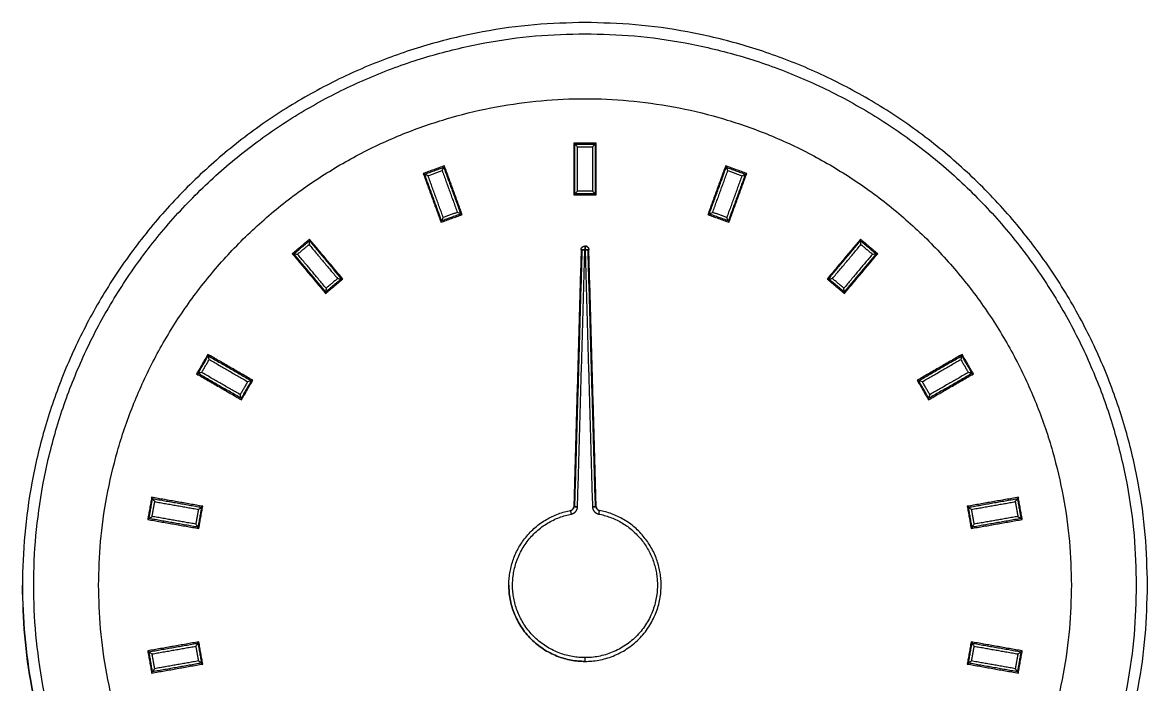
# Model space of a CAD drawing. Extents: x -6531732 to 89637, y -8915 to 32458.
# Drawn here: x 71580 to 71656.2, y 20057.8 to 20102.6 of the extents above; entities that cross this region are included whole.
import ezdxf

# ---------------------------------------------------------------- set-up
doc = ezdxf.new("R2010")
doc.units = 0
doc.layers.add('SAN-MC-TEXT', color=7, linetype='Continuous')

# ---------------------------------------------------------------- blocks, each defined once
blk = doc.blocks.new('VALVE_04.0 (100)_751_201_F')
for points, weights, knots in [([(8.195, 17.1911), (6.695, 17.1911), (6.695, 15.6911), (6.695, 14.1911), (8.195, 14.1911)], [1, 0.707106781187, 1, 0.707106781187, 1], [0, 0, 0, 0.5, 0.5, 1, 1, 1]), ([(8.195, 17.1911), (6.695, 17.1911), (6.695, 15.6911), (6.695, 14.1911), (8.195, 14.1911)], [1, 0.707106781187, 1, 0.707106781187, 1], [0, 0, 0, 0.5, 0.5, 1, 1, 1]), ([(8.195, 14.2211), (6.725, 14.2211), (6.725, 15.6911), (6.725, 17.1611), (8.195, 17.1611)], [1, 0.707106781187, 1, 0.707106781187, 1], [49, 49, 49, 73.5, 73.5, 98, 98, 98]), ([(8.195, 14.2211), (6.725, 14.2211), (6.725, 15.6911), (6.725, 17.1611), (8.195, 17.1611)], [1, 0.707106781187, 1, 0.707106781187, 1], [49, 49, 49, 73.5, 73.5, 98, 98, 98]), ([(6.8981, 15.6911), (6.8981, 16.9879), (8.195, 16.9879), (9.4919, 16.9879), (9.4919, 15.6911)], [1, 0.707106781187, 1, 0.707106781187, 1], [0, 0, 0, 2.037126, 2.037126, 4.074253, 4.074253, 4.074253]), ([(6.8981, 15.6911), (6.8981, 16.9879), (8.195, 16.9879), (9.4919, 16.9879), (9.4919, 15.6911)], [1, 0.707106781187, 1, 0.707106781187, 1], [0, 0, 0, 2.037126, 2.037126, 4.074253, 4.074253, 4.074253]), ([(8.1953, 16.585), (8.2047, 16.585), (8.2047, 16.585), (8.2047, 16.585), (8.1947, 16.585), (8.1847, 16.585), (8.1847, 16.585)], [0.977800711806, 0.718662327437, 1, 0.707106781187, 1, 0.707106781187, 1], [0.735004, 0.735004, 0.735004, 1.414214, 1.414214, 2.12132, 2.12132, 2.828427, 2.828427, 2.828427]), ([(8.195, 15.4979), (8.0193, 15.4979), (8.0027, 15.6729), (7.9862, 15.8479), (8.1588, 15.8808)], [1, 0.739608604639, 1, 0.739608604639, 1], [0, 0, 0, 0.5, 0.5, 1, 1, 1]), ([(8.195, 15.4979), (8.0193, 15.4979), (8.0027, 15.6729), (7.9862, 15.8479), (8.1588, 15.8808)], [1, 0.739608604639, 1, 0.739608604639, 1], [0, 0, 0, 0.5, 0.5, 1, 1, 1]), ([(8.2312, 15.8808), (8.3881, 15.8509), (8.3881, 15.6911), (8.3881, 15.4979), (8.195, 15.4979)], [0.934374221718, 0.744760299417, 1, 0.707106781187, 1], [1.24138, 1.24138, 1.24138, 9.65625, 9.65625, 19.3125, 19.3125, 19.3125]), ([(8.2312, 15.8808), (8.3881, 15.8509), (8.3881, 15.6911), (8.3881, 15.4979), (8.195, 15.4979)], [0.934374221718, 0.744760299417, 1, 0.707106781187, 1], [1.24138, 1.24138, 1.24138, 9.65625, 9.65625, 19.3125, 19.3125, 19.3125]), ([(9.4919, 15.6911), (9.4919, 14.3942), (8.195, 14.3942), (6.8981, 14.3942), (6.8981, 15.6911)], [1, 0.707106781187, 1, 0.707106781187, 1], [4.074253, 4.074253, 4.074253, 6.111379, 6.111379, 8.148506, 8.148506, 8.148506]), ([(9.4919, 15.6911), (9.4919, 14.3942), (8.195, 14.3942), (6.8981, 14.3942), (6.8981, 15.6911)], [1, 0.707106781187, 1, 0.707106781187, 1], [4.074253, 4.074253, 4.074253, 6.111379, 6.111379, 8.148506, 8.148506, 8.148506]), ([(7.9919, 15.6911), (7.9919, 15.4879), (8.195, 15.4879), (8.3981, 15.4879), (8.3981, 15.6911)], [1, 0.707106781187, 1, 0.707106781187, 1], [40.625, 40.625, 40.625, 60.9375, 60.9375, 81.25, 81.25, 81.25])]:
    blk.add_rational_spline(points, weights, degree=2, knots=knots)
for points, weights in [([(9.695, 15.6911), (9.695, 17.1911), (8.195, 17.1911)], [1, 0.707106781187, 1]), ([(9.695, 15.6911), (9.695, 17.1911), (8.195, 17.1911)], [1, 0.707106781187, 1]), ([(8.195, 17.1611), (9.665, 17.1611), (9.665, 15.6911)], [1, 0.707106781187, 1]), ([(8.195, 17.1611), (9.665, 17.1611), (9.665, 15.6911)], [1, 0.707106781187, 1]), ([(8.1847, 16.5853), (8.1848, 16.5893), (8.1877, 16.5922)], [0.853597177144, 0.856085660697, 1]), ([(8.1847, 16.5853), (8.1848, 16.5893), (8.1877, 16.5922)], [0.853597177144, 0.856085660697, 1]), ([(8.1877, 16.5922), (8.1907, 16.595), (8.1947, 16.595)], [1, 0.856085660697, 0.853597177144]), ([(8.1877, 16.5922), (8.1907, 16.595), (8.1947, 16.595)], [1, 0.856085660697, 0.853597177144]), ([(8.1945, 16.595), (8.1945, 16.595), (8.1945, 16.5921)], [0.853553390593, 0.853553390593, 1]), ([(8.1945, 16.5921), (8.1945, 16.5891), (8.1945, 16.585)], [1, 0.853553390593, 0.853553390593]), ([(8.2023, 16.5922), (8.1993, 16.595), (8.1953, 16.595)], [1, 0.856085660697, 0.853597177144]), ([(8.2023, 16.5922), (8.1993, 16.595), (8.1953, 16.595)], [1, 0.856085660697, 0.853597177144]), ([(8.1953, 16.5921), (8.1953, 16.5891), (8.1953, 16.585)], [0.853553390593, 0.853553390593, 1]), ([(8.1953, 16.5921), (8.1953, 16.5891), (8.1953, 16.585)], [0.853553390593, 0.853553390593, 1]), ([(8.1954, 16.595), (8.1994, 16.5949), (8.2023, 16.5922)], [0.8536889725, 0.85800934286, 1]), ([(8.1954, 16.595), (8.1994, 16.5949), (8.2023, 16.5922)], [0.8536889725, 0.85800934286, 1]), ([(8.1955, 16.5921), (8.1955, 16.595), (8.1955, 16.595)], [1, 0.853553390593, 0.853553390593]), ([(8.1955, 16.5921), (8.1955, 16.595), (8.1955, 16.595)], [1, 0.853553390593, 0.853553390593]), ([(8.2023, 16.5922), (8.2052, 16.5893), (8.2053, 16.5853)], [1, 0.856085660697, 0.853597177144]), ([(8.2023, 16.5922), (8.2052, 16.5893), (8.2053, 16.5853)], [1, 0.856085660697, 0.853597177144]), ([(8.1877, 16.5853), (8.1847, 16.5853), (8.1847, 16.5853)], [1, 0.853553390593, 0.853553390593]), ([(8.1847, 16.585), (8.1847, 16.585), (8.1947, 16.585)], [1, 0.707106781187, 1]), ([(8.1947, 16.5852), (8.1906, 16.5853), (8.1877, 16.5854)], [0.853553390593, 0.853553390593, 1]), ([(8.2023, 16.5854), (8.1994, 16.5853), (8.1953, 16.5852)], [1, 0.853553390593, 0.853553390593]), ([(8.1953, 16.585), (8.1994, 16.585), (8.2024, 16.585)], [1, 0.853612201967, 0.853553414211]), ([(8.2053, 16.5853), (8.2053, 16.5853), (8.2023, 16.5853)], [0.853553390593, 0.853553390593, 1]), ([(8.2053, 16.5853), (8.2053, 16.5853), (8.2023, 16.5853)], [0.853553390593, 0.853553390593, 1]), ([(8.1627, 15.8939), (8.165, 15.8966), (8.1651, 15.9001)], [1, 0.873871738227, 0.856372406016]), ([(8.1627, 15.8939), (8.165, 15.8966), (8.1651, 15.9001)], [1, 0.873871738227, 0.856372406016]), ([(8.1651, 15.9001), (8.165, 15.8966), (8.1627, 15.8939)], [0.856070638862, 0.872753455021, 1]), ([(8.1651, 15.9001), (8.165, 15.8966), (8.1627, 15.8939)], [0.856070638862, 0.872753455021, 1]), ([(8.1651, 15.9001), (8.1651, 15.9001), (8.168, 15.9)], [0.853553390593, 0.853553390593, 1]), ([(8.1651, 15.9001), (8.1651, 15.9001), (8.168, 15.9)], [0.853553390593, 0.853553390593, 1]), ([(8.1751, 15.9001), (8.1709, 15.9002), (8.168, 15.9002)], [0.999915059976, 0.853536823533, 0.853553392469]), ([(8.222, 15.9002), (8.2191, 15.9002), (8.2149, 15.9001)], [0.853553392469, 0.853536823533, 0.999915059976]), ([(8.222, 15.9), (8.2249, 15.9001), (8.2249, 15.9001)], [1, 0.853553390593, 0.853553390593]), ([(8.222, 15.9), (8.2249, 15.9001), (8.2249, 15.9001)], [1, 0.853553390593, 0.853553390593]), ([(8.2273, 15.8939), (8.225, 15.8966), (8.2249, 15.9001)], [1, 0.872753455021, 0.856070638862]), ([(8.2249, 15.9001), (8.225, 15.8966), (8.2273, 15.8939)], [0.856372406016, 0.873871738227, 1]), ([(8.2273, 15.8939), (8.225, 15.8966), (8.2249, 15.9001)], [1, 0.872753455021, 0.856070638862]), ([(8.2249, 15.9001), (8.225, 15.8966), (8.2273, 15.8939)], [0.856372406016, 0.873871738227, 1]), ([(7.9919, 15.6911), (7.9919, 15.8591), (8.157, 15.8906)], [1, 0.744760299417, 0.934374221718]), ([(7.9919, 15.6911), (7.9919, 15.8591), (8.157, 15.8906)], [1, 0.744760299417, 0.934374221718]), ([(8.157, 15.8906), (8.1604, 15.8913), (8.1627, 15.8939)], [0.856070638861, 0.872753455017, 1]), ([(8.157, 15.8906), (8.1604, 15.8913), (8.1627, 15.8939)], [0.856070638861, 0.872753455017, 1]), ([(8.1588, 15.8808), (8.157, 15.8906), (8.157, 15.8906)], [0.934374221718, 0.660702348343, 0.934374221718]), ([(8.1588, 15.8808), (8.157, 15.8906), (8.157, 15.8906)], [0.934374221718, 0.660702348343, 0.934374221718]), ([(8.1588, 15.8808), (8.1746, 15.8838), (8.1751, 15.8999)], [1, 0.779522760561, 1]), ([(8.1588, 15.8808), (8.1746, 15.8838), (8.1751, 15.8999)], [1, 0.779522760561, 1]), ([(8.168, 15.8999), (8.1709, 15.8998), (8.1751, 15.8997)], [1, 0.853553390593, 0.853553390593]), ([(8.2149, 15.8999), (8.2154, 15.8838), (8.2312, 15.8808)], [1, 0.779522760561, 1]), ([(8.2149, 15.8999), (8.2154, 15.8838), (8.2312, 15.8808)], [1, 0.779522760561, 1]), ([(8.2149, 15.8997), (8.2191, 15.8998), (8.222, 15.8999)], [0.853553390593, 0.853553390593, 1]), ([(8.2273, 15.8939), (8.2296, 15.8913), (8.233, 15.8906)], [1, 0.872753455017, 0.856070638861]), ([(8.2273, 15.8939), (8.2296, 15.8913), (8.233, 15.8906)], [1, 0.872753455017, 0.856070638861]), ([(8.233, 15.8906), (8.233, 15.8906), (8.2312, 15.8808)], [0.934374221718, 0.660702348343, 0.934374221718]), ([(8.233, 15.8906), (8.233, 15.8906), (8.2312, 15.8808)], [0.934374221718, 0.660702348343, 0.934374221718]), ([(8.3981, 15.6911), (8.3981, 15.8591), (8.233, 15.8906)], [1, 0.744760299417, 0.934374221718]), ([(8.3981, 15.6911), (8.3981, 15.8591), (8.233, 15.8906)], [1, 0.744760299417, 0.934374221718]), ([(8.195, 14.1911), (6.695, 14.1911), (6.695, 15.6911)], [1, 0.707106781187, 1]), ([(8.195, 14.1911), (6.695, 14.1911), (6.695, 15.6911)], [1, 0.707106781187, 1]), ([(8.195, 15.4879), (7.9919, 15.4879), (7.9919, 15.6911)], [1, 0.707106781187, 1]), ([(8.195, 15.4879), (7.9919, 15.4879), (7.9919, 15.6911)], [1, 0.707106781187, 1]), ([(8.195, 15.4879), (8.3981, 15.4879), (8.3981, 15.6911)], [1, 0.707106781187, 1]), ([(8.195, 15.4879), (8.3981, 15.4879), (8.3981, 15.6911)], [1, 0.707106781187, 1]), ([(8.195, 14.1911), (9.695, 14.1911), (9.695, 15.6911)], [1, 0.707106781187, 1]), ([(9.665, 15.6911), (9.665, 14.2211), (8.195, 14.2211)], [1, 0.707106781187, 1]), ([(9.665, 15.6911), (9.665, 14.2211), (8.195, 14.2211)], [1, 0.707106781187, 1]), ([(8.195, 14.1911), (9.695, 14.1911), (9.695, 15.6911)], [1, 0.707106781187, 1]), ([(8.195, 15.4979), (8.195, 15.4879), (8.195, 15.4879)], [1, 0.707106781187, 1]), ([(8.195, 15.4979), (8.195, 15.4879), (8.195, 15.4879)], [1, 0.707106781187, 1])]:
    blk.add_rational_spline(points, weights, degree=2)
for points, degree in [([(8.1679, 16.8669), (8.1662, 16.8685), (8.165, 16.8698), (8.165, 16.8698)], 3), ([(8.165, 16.8698), (8.165, 16.7314)], 1), ([(8.165, 16.8698), (8.165, 16.7314)], 1), ([(8.225, 16.8698), (8.165, 16.8698)], 1), ([(8.225, 16.8698), (8.165, 16.8698)], 1), ([(8.1679, 16.8669), (8.1662, 16.8685), (8.165, 16.8698), (8.165, 16.8698)], 3), ([(8.1679, 16.7343), (8.1679, 16.8669)], 1), ([(8.1679, 16.8669), (8.1699, 16.8648), (8.1726, 16.8622), (8.175, 16.8598)], 3), ([(8.1679, 16.7343), (8.1679, 16.8669)], 1), ([(8.1679, 16.8669), (8.2221, 16.8669)], 1), ([(8.1679, 16.8669), (8.1699, 16.8648), (8.1726, 16.8622), (8.175, 16.8598)], 3), ([(8.1679, 16.8669), (8.2221, 16.8669)], 1), ([(8.2221, 16.8669), (8.2201, 16.8648), (8.2174, 16.8622), (8.215, 16.8598)], 3), ([(8.2221, 16.8669), (8.2201, 16.8648), (8.2174, 16.8622), (8.215, 16.8598)], 3), ([(8.2221, 16.8669), (8.2238, 16.8685), (8.225, 16.8698), (8.225, 16.8698)], 3), ([(8.2221, 16.8669), (8.2238, 16.8685), (8.225, 16.8698), (8.225, 16.8698)], 3), ([(8.2221, 16.8669), (8.2221, 16.7343)], 1), ([(8.2221, 16.8669), (8.2221, 16.7343)], 1), ([(8.225, 16.7314), (8.225, 16.8698)], 1), ([(8.225, 16.7314), (8.225, 16.8698)], 1), ([(8.175, 16.7414), (8.175, 16.8598)], 1), ([(8.175, 16.8598), (8.215, 16.8598)], 1), ([(8.175, 16.7414), (8.175, 16.8598)], 1), ([(8.175, 16.8598), (8.215, 16.8598)], 1), ([(8.215, 16.8598), (8.215, 16.7414)], 1), ([(8.215, 16.8598), (8.215, 16.7414)], 1), ([(7.82, 16.809), (7.7637, 16.7884)], 1), ([(7.82, 16.809), (7.7637, 16.7884)], 1), ([(7.7674, 16.7867), (7.8183, 16.8052)], 1), ([(7.7674, 16.7867), (7.8183, 16.8052)], 1), ([(7.8141, 16.7961), (7.8155, 16.7993), (7.8171, 16.8026), (7.8183, 16.8052)], 3), ([(7.8141, 16.7961), (7.8155, 16.7993), (7.8171, 16.8026), (7.8183, 16.8052)], 3), ([(7.82, 16.809), (7.82, 16.809), (7.8193, 16.8074), (7.8183, 16.8052)], 3), ([(7.82, 16.809), (7.82, 16.809), (7.8193, 16.8074), (7.8183, 16.8052)], 3), ([(7.8183, 16.8052), (7.8636, 16.6807)], 1), ([(7.8183, 16.8052), (7.8636, 16.6807)], 1), ([(7.8674, 16.6789), (7.82, 16.809)], 1), ([(7.8674, 16.6789), (7.82, 16.809)], 1), ([(8.57, 16.809), (8.5226, 16.6789)], 1), ([(8.57, 16.809), (8.5226, 16.6789)], 1), ([(8.5264, 16.6807), (8.5717, 16.8052)], 1), ([(8.5264, 16.6807), (8.5717, 16.8052)], 1), ([(8.6263, 16.7884), (8.57, 16.809)], 1), ([(8.57, 16.809), (8.57, 16.809), (8.5707, 16.8074), (8.5717, 16.8052)], 3), ([(8.6263, 16.7884), (8.57, 16.809)], 1), ([(8.57, 16.809), (8.57, 16.809), (8.5707, 16.8074), (8.5717, 16.8052)], 3), ([(8.5759, 16.7961), (8.5745, 16.7993), (8.5729, 16.8026), (8.5717, 16.8052)], 3), ([(8.5717, 16.8052), (8.6226, 16.7867)], 1), ([(8.5717, 16.8052), (8.6226, 16.7867)], 1), ([(8.5759, 16.7961), (8.5745, 16.7993), (8.5729, 16.8026), (8.5717, 16.8052)], 3), ([(7.7637, 16.7884), (7.7637, 16.7884), (7.7653, 16.7877), (7.7674, 16.7867)], 3), ([(7.7637, 16.7884), (7.7637, 16.7884), (7.7653, 16.7877), (7.7674, 16.7867)], 3), ([(7.7637, 16.7884), (7.811, 16.6584)], 1), ([(7.7637, 16.7884), (7.811, 16.6584)], 1), ([(7.7765, 16.7825), (7.7733, 16.7839), (7.77, 16.7855), (7.7674, 16.7867)], 3), ([(7.7765, 16.7825), (7.7733, 16.7839), (7.77, 16.7855), (7.7674, 16.7867)], 3), ([(7.8128, 16.6621), (7.7674, 16.7867)], 1), ([(7.8128, 16.6621), (7.7674, 16.7867)], 1), ([(7.7765, 16.7825), (7.8141, 16.7961)], 1), ([(7.7765, 16.7825), (7.8141, 16.7961)], 1), ([(7.817, 16.6712), (7.7765, 16.7825)], 1), ([(7.817, 16.6712), (7.7765, 16.7825)], 1), ([(7.8141, 16.7961), (7.8546, 16.6849)], 1), ([(7.8141, 16.7961), (7.8546, 16.6849)], 1), ([(8.5354, 16.6849), (8.5759, 16.7961)], 1), ([(8.5354, 16.6849), (8.5759, 16.7961)], 1), ([(8.6135, 16.7825), (8.573, 16.6712)], 1), ([(8.6135, 16.7825), (8.573, 16.6712)], 1), ([(8.5759, 16.7961), (8.6135, 16.7825)], 1), ([(8.5759, 16.7961), (8.6135, 16.7825)], 1), ([(8.6226, 16.7867), (8.5772, 16.6621)], 1), ([(8.6226, 16.7867), (8.5772, 16.6621)], 1), ([(8.579, 16.6584), (8.6263, 16.7884)], 1), ([(8.579, 16.6584), (8.6263, 16.7884)], 1), ([(8.6135, 16.7825), (8.6167, 16.7839), (8.62, 16.7855), (8.6226, 16.7867)], 3), ([(8.6135, 16.7825), (8.6167, 16.7839), (8.62, 16.7855), (8.6226, 16.7867)], 3), ([(8.6263, 16.7884), (8.6263, 16.7884), (8.6247, 16.7877), (8.6226, 16.7867)], 3), ([(8.6263, 16.7884), (8.6263, 16.7884), (8.6247, 16.7877), (8.6226, 16.7867)], 3), ([(8.175, 16.7414), (8.1726, 16.7389), (8.1699, 16.7363), (8.1679, 16.7343)], 3), ([(8.175, 16.7414), (8.1726, 16.7389), (8.1699, 16.7363), (8.1679, 16.7343)], 3), ([(8.215, 16.7414), (8.175, 16.7414)], 1), ([(8.215, 16.7414), (8.175, 16.7414)], 1), ([(8.215, 16.7414), (8.2174, 16.7389), (8.2201, 16.7363), (8.2221, 16.7343)], 3), ([(8.215, 16.7414), (8.2174, 16.7389), (8.2201, 16.7363), (8.2221, 16.7343)], 3), ([(8.165, 16.7314), (8.165, 16.7314), (8.1662, 16.7326), (8.1679, 16.7343)], 3), ([(8.165, 16.7314), (8.165, 16.7314), (8.1662, 16.7326), (8.1679, 16.7343)], 3), ([(8.165, 16.7314), (8.225, 16.7314)], 1), ([(8.165, 16.7314), (8.225, 16.7314)], 1), ([(8.2221, 16.7343), (8.1679, 16.7343)], 1), ([(8.2221, 16.7343), (8.1679, 16.7343)], 1), ([(8.225, 16.7314), (8.225, 16.7314), (8.2238, 16.7326), (8.2221, 16.7343)], 3), ([(8.225, 16.7314), (8.225, 16.7314), (8.2238, 16.7326), (8.2221, 16.7343)], 3), ([(7.8636, 16.6807), (7.8128, 16.6621)], 1), ([(7.8636, 16.6807), (7.8128, 16.6621)], 1), ([(7.8546, 16.6849), (7.817, 16.6712)], 1), ([(7.8546, 16.6849), (7.817, 16.6712)], 1), ([(7.8636, 16.6807), (7.861, 16.6819), (7.8577, 16.6834), (7.8546, 16.6849)], 3), ([(7.8636, 16.6807), (7.861, 16.6819), (7.8577, 16.6834), (7.8546, 16.6849)], 3), ([(7.8636, 16.6807), (7.8658, 16.6797), (7.8674, 16.6789), (7.8674, 16.6789)], 3), ([(7.8636, 16.6807), (7.8658, 16.6797), (7.8674, 16.6789), (7.8674, 16.6789)], 3), ([(8.5264, 16.6807), (8.5242, 16.6797), (8.5226, 16.6789), (8.5226, 16.6789)], 3), ([(8.5264, 16.6807), (8.5242, 16.6797), (8.5226, 16.6789), (8.5226, 16.6789)], 3), ([(8.5264, 16.6807), (8.529, 16.6819), (8.5323, 16.6834), (8.5354, 16.6849)], 3), ([(8.5264, 16.6807), (8.529, 16.6819), (8.5323, 16.6834), (8.5354, 16.6849)], 3), ([(8.5772, 16.6621), (8.5264, 16.6807)], 1), ([(8.5772, 16.6621), (8.5264, 16.6807)], 1), ([(8.573, 16.6712), (8.5354, 16.6849)], 1), ([(8.573, 16.6712), (8.5354, 16.6849)], 1), ([(7.811, 16.6584), (7.8674, 16.6789)], 1), ([(7.811, 16.6584), (7.8674, 16.6789)], 1), ([(7.8128, 16.6621), (7.8117, 16.66), (7.811, 16.6584), (7.811, 16.6584)], 3), ([(7.8128, 16.6621), (7.8117, 16.66), (7.811, 16.6584), (7.811, 16.6584)], 3), ([(7.8128, 16.6621), (7.814, 16.6647), (7.8155, 16.6681), (7.817, 16.6712)], 3), ([(7.8128, 16.6621), (7.814, 16.6647), (7.8155, 16.6681), (7.817, 16.6712)], 3), ([(8.5226, 16.6789), (8.579, 16.6584)], 1), ([(8.5226, 16.6789), (8.579, 16.6584)], 1), ([(8.5772, 16.6621), (8.576, 16.6647), (8.5745, 16.6681), (8.573, 16.6712)], 3), ([(8.5772, 16.6621), (8.576, 16.6647), (8.5745, 16.6681), (8.573, 16.6712)], 3), ([(8.5772, 16.6621), (8.5783, 16.66), (8.579, 16.6584), (8.579, 16.6584)], 3), ([(8.5772, 16.6621), (8.5783, 16.66), (8.579, 16.6584), (8.579, 16.6584)], 3), ([(7.4603, 16.6133), (7.4144, 16.5747)], 1), ([(7.4603, 16.6133), (7.4144, 16.5747)], 1), ([(7.4185, 16.5744), (7.46, 16.6092)], 1), ([(7.4185, 16.5744), (7.46, 16.6092)], 1), ([(7.4284, 16.5735), (7.4591, 16.5992)], 1), ([(7.4284, 16.5735), (7.4591, 16.5992)], 1), ([(7.46, 16.6092), (7.4597, 16.6063), (7.4594, 16.6027), (7.4591, 16.5992)], 3), ([(7.46, 16.6092), (7.4597, 16.6063), (7.4594, 16.6027), (7.4591, 16.5992)], 3), ([(7.4591, 16.5992), (7.5352, 16.5085)], 1), ([(7.4591, 16.5992), (7.5352, 16.5085)], 1), ([(7.46, 16.6092), (7.4602, 16.6115), (7.4603, 16.6133), (7.4603, 16.6133)], 3), ([(7.46, 16.6092), (7.4602, 16.6115), (7.4603, 16.6133), (7.4603, 16.6133)], 3), ([(7.46, 16.6092), (7.5452, 16.5076)], 1), ([(7.46, 16.6092), (7.5452, 16.5076)], 1), ([(7.5493, 16.5073), (7.4603, 16.6133)], 1), ([(7.5493, 16.5073), (7.4603, 16.6133)], 1), ([(8.1953, 16.595), (8.1947, 16.595)], 1), ([(8.1953, 16.595), (8.1947, 16.595)], 1), ([(8.1953, 16.595), (8.1947, 16.595)], 1), ([(8.1953, 16.595), (8.1947, 16.595)], 1), ([(8.1947, 16.5921), (8.1953, 16.5921)], 1), ([(8.1947, 16.5921), (8.1953, 16.5921)], 1), ([(8.1953, 16.595), (8.1953, 16.595)], 1), ([(8.1953, 16.595), (8.1953, 16.595)], 1), ([(8.9297, 16.6133), (8.8407, 16.5073)], 1), ([(8.9297, 16.6133), (8.8407, 16.5073)], 1), ([(8.8448, 16.5076), (8.93, 16.6092)], 1), ([(8.8448, 16.5076), (8.93, 16.6092)], 1), ([(8.8548, 16.5085), (8.9309, 16.5992)], 1), ([(8.8548, 16.5085), (8.9309, 16.5992)], 1), ([(8.9756, 16.5747), (8.9297, 16.6133)], 1), ([(8.9297, 16.6133), (8.9297, 16.6133), (8.9298, 16.6116), (8.93, 16.6092)], 3), ([(8.9756, 16.5747), (8.9297, 16.6133)], 1), ([(8.9297, 16.6133), (8.9297, 16.6133), (8.9298, 16.6116), (8.93, 16.6092)], 3), ([(8.9309, 16.5992), (8.9306, 16.6027), (8.9303, 16.6063), (8.93, 16.6092)], 3), ([(8.93, 16.6092), (8.9715, 16.5744)], 1), ([(8.93, 16.6092), (8.9715, 16.5744)], 1), ([(8.9309, 16.5992), (8.9306, 16.6027), (8.9303, 16.6063), (8.93, 16.6092)], 3), ([(8.9309, 16.5992), (8.9616, 16.5735)], 1), ([(8.9309, 16.5992), (8.9616, 16.5735)], 1), ([(7.4185, 16.5744), (7.4161, 16.5746), (7.4144, 16.5747), (7.4144, 16.5747)], 3), ([(7.4144, 16.5747), (7.5033, 16.4687)], 1), ([(7.4144, 16.5747), (7.5033, 16.4687)], 1), ([(7.4185, 16.5744), (7.4161, 16.5746), (7.4144, 16.5747), (7.4144, 16.5747)], 3), ([(7.5037, 16.4728), (7.4185, 16.5744)], 1), ([(7.4185, 16.5744), (7.4213, 16.5741), (7.425, 16.5738), (7.4284, 16.5735)], 3), ([(7.5037, 16.4728), (7.4185, 16.5744)], 1), ([(7.4185, 16.5744), (7.4213, 16.5741), (7.425, 16.5738), (7.4284, 16.5735)], 3), ([(7.5046, 16.4828), (7.4284, 16.5735)], 1), ([(7.5046, 16.4828), (7.4284, 16.5735)], 1), ([(8.1847, 16.5853), (8.1651, 15.9001)], 1), ([(8.1847, 16.5853), (8.1651, 15.9001)], 1), ([(8.1847, 16.5853), (8.1651, 15.9001)], 1), ([(8.1847, 16.5853), (8.1651, 15.9001)], 1), ([(8.168, 15.9), (8.1877, 16.5852)], 1), ([(8.168, 15.9), (8.1877, 16.5852)], 1), ([(8.1751, 15.8999), (8.1947, 16.585)], 1), ([(8.1751, 15.8999), (8.1947, 16.585)], 1), ([(8.1947, 16.585), (8.1953, 16.585)], 1), ([(8.1947, 16.585), (8.1953, 16.585)], 1), ([(8.1947, 16.585), (8.1953, 16.585)], 1), ([(8.1953, 16.585), (8.2149, 15.8999)], 1), ([(8.1953, 16.585), (8.2149, 15.8999)], 1), ([(8.2023, 16.5852), (8.222, 15.9)], 1), ([(8.2023, 16.5852), (8.222, 15.9)], 1), ([(8.2249, 15.9001), (8.2053, 16.5853)], 1), ([(8.2249, 15.9001), (8.2053, 16.5853)], 1), ([(8.2249, 15.9001), (8.2053, 16.5853)], 1), ([(8.2249, 15.9001), (8.2053, 16.5853)], 1), ([(8.9616, 16.5735), (8.8854, 16.4828)], 1), ([(8.9616, 16.5735), (8.8854, 16.4828)], 1), ([(8.9715, 16.5744), (8.8863, 16.4728)], 1), ([(8.9715, 16.5744), (8.8863, 16.4728)], 1), ([(8.8867, 16.4687), (8.9756, 16.5747)], 1), ([(8.8867, 16.4687), (8.9756, 16.5747)], 1), ([(8.9616, 16.5735), (8.965, 16.5738), (8.9687, 16.5741), (8.9715, 16.5744)], 3), ([(8.9616, 16.5735), (8.965, 16.5738), (8.9687, 16.5741), (8.9715, 16.5744)], 3), ([(8.9756, 16.5747), (8.9756, 16.5747), (8.9739, 16.5746), (8.9715, 16.5744)], 3), ([(8.9756, 16.5747), (8.9756, 16.5747), (8.9739, 16.5746), (8.9715, 16.5744)], 3), ([(7.5033, 16.4687), (7.5493, 16.5073)], 1), ([(7.5033, 16.4687), (7.5493, 16.5073)], 1), ([(7.5452, 16.5076), (7.5037, 16.4728)], 1), ([(7.5452, 16.5076), (7.5037, 16.4728)], 1), ([(7.5352, 16.5085), (7.5046, 16.4828)], 1), ([(7.5352, 16.5085), (7.5046, 16.4828)], 1), ([(7.5352, 16.5085), (7.5386, 16.5082), (7.5423, 16.5079), (7.5452, 16.5076)], 3), ([(7.5352, 16.5085), (7.5386, 16.5082), (7.5423, 16.5079), (7.5452, 16.5076)], 3), ([(7.5493, 16.5073), (7.5493, 16.5073), (7.5475, 16.5074), (7.5452, 16.5076)], 3), ([(7.5493, 16.5073), (7.5493, 16.5073), (7.5475, 16.5074), (7.5452, 16.5076)], 3), ([(8.8448, 16.5076), (8.8425, 16.5074), (8.8407, 16.5073), (8.8407, 16.5073)], 3), ([(8.8448, 16.5076), (8.8425, 16.5074), (8.8407, 16.5073), (8.8407, 16.5073)], 3), ([(8.8407, 16.5073), (8.8867, 16.4687)], 1), ([(8.8407, 16.5073), (8.8867, 16.4687)], 1), ([(8.8448, 16.5076), (8.8477, 16.5079), (8.8514, 16.5082), (8.8548, 16.5085)], 3), ([(8.8448, 16.5076), (8.8477, 16.5079), (8.8514, 16.5082), (8.8548, 16.5085)], 3), ([(8.8863, 16.4728), (8.8448, 16.5076)], 1), ([(8.8863, 16.4728), (8.8448, 16.5076)], 1), ([(8.8854, 16.4828), (8.8548, 16.5085)], 1), ([(8.8854, 16.4828), (8.8548, 16.5085)], 1), ([(7.5033, 16.4687), (7.5033, 16.4687), (7.5035, 16.4705), (7.5037, 16.4728)], 3), ([(7.5033, 16.4687), (7.5033, 16.4687), (7.5035, 16.4705), (7.5037, 16.4728)], 3), ([(7.5046, 16.4828), (7.5043, 16.4794), (7.5039, 16.4757), (7.5037, 16.4728)], 3), ([(7.5046, 16.4828), (7.5043, 16.4794), (7.5039, 16.4757), (7.5037, 16.4728)], 3), ([(8.8863, 16.4728), (8.8861, 16.4757), (8.8857, 16.4794), (8.8854, 16.4828)], 3), ([(8.8863, 16.4728), (8.8861, 16.4757), (8.8857, 16.4794), (8.8854, 16.4828)], 3), ([(8.8863, 16.4728), (8.8865, 16.4705), (8.8867, 16.4687), (8.8867, 16.4687)], 3), ([(8.8863, 16.4728), (8.8865, 16.4705), (8.8867, 16.4687), (8.8867, 16.4687)], 3), ([(7.1892, 16.3064), (7.1592, 16.2544)], 1), ([(7.1892, 16.3064), (7.1592, 16.2544)], 1), ([(7.1632, 16.2555), (7.1903, 16.3024)], 1), ([(7.1632, 16.2555), (7.1903, 16.3024)], 1), ([(7.1729, 16.2581), (7.1929, 16.2928)], 1), ([(7.1729, 16.2581), (7.1929, 16.2928)], 1), ([(7.3091, 16.2372), (7.1892, 16.3064)], 1), ([(7.1892, 16.3064), (7.1892, 16.3064), (7.1897, 16.3047), (7.1903, 16.3024)], 3), ([(7.1892, 16.3064), (7.1892, 16.3064), (7.1897, 16.3047), (7.1903, 16.3024)], 3), ([(7.3091, 16.2372), (7.1892, 16.3064)], 1), ([(7.1903, 16.3024), (7.3051, 16.2361)], 1), ([(7.1929, 16.2928), (7.192, 16.2961), (7.191, 16.2997), (7.1903, 16.3024)], 3), ([(7.1903, 16.3024), (7.3051, 16.2361)], 1), ([(7.1929, 16.2928), (7.192, 16.2961), (7.191, 16.2997), (7.1903, 16.3024)], 3), ([(7.1929, 16.2928), (7.2954, 16.2335)], 1), ([(7.1929, 16.2928), (7.2954, 16.2335)], 1), ([(9.2008, 16.3064), (9.0809, 16.2372)], 1), ([(9.2008, 16.3064), (9.0809, 16.2372)], 1), ([(9.0849, 16.2361), (9.1997, 16.3024)], 1), ([(9.0849, 16.2361), (9.1997, 16.3024)], 1), ([(9.0946, 16.2335), (9.1971, 16.2928)], 1), ([(9.0946, 16.2335), (9.1971, 16.2928)], 1), ([(9.1997, 16.3024), (9.199, 16.2997), (9.198, 16.2961), (9.1971, 16.2928)], 3), ([(9.1997, 16.3024), (9.199, 16.2997), (9.198, 16.2961), (9.1971, 16.2928)], 3), ([(9.1971, 16.2928), (9.2171, 16.2581)], 1), ([(9.1971, 16.2928), (9.2171, 16.2581)], 1), ([(9.1997, 16.3024), (9.2003, 16.3047), (9.2008, 16.3064), (9.2008, 16.3064)], 3), ([(9.1997, 16.3024), (9.2003, 16.3047), (9.2008, 16.3064), (9.2008, 16.3064)], 3), ([(9.1997, 16.3024), (9.2268, 16.2555)], 1), ([(9.1997, 16.3024), (9.2268, 16.2555)], 1), ([(9.2308, 16.2544), (9.2008, 16.3064)], 1), ([(9.2308, 16.2544), (9.2008, 16.3064)], 1), ([(7.1592, 16.2544), (7.1592, 16.2544), (7.1609, 16.2549), (7.1632, 16.2555)], 3), ([(7.1592, 16.2544), (7.1592, 16.2544), (7.1609, 16.2549), (7.1632, 16.2555)], 3), ([(7.1592, 16.2544), (7.2791, 16.1852)], 1), ([(7.1592, 16.2544), (7.2791, 16.1852)], 1), ([(7.1729, 16.2581), (7.1695, 16.2572), (7.166, 16.2563), (7.1632, 16.2555)], 3), ([(7.1729, 16.2581), (7.1695, 16.2572), (7.166, 16.2563), (7.1632, 16.2555)], 3), ([(7.278, 16.1892), (7.1632, 16.2555)], 1), ([(7.278, 16.1892), (7.1632, 16.2555)], 1), ([(7.2754, 16.1989), (7.1729, 16.2581)], 1), ([(7.2754, 16.1989), (7.1729, 16.2581)], 1), ([(7.2954, 16.2335), (7.2754, 16.1989)], 1), ([(7.2954, 16.2335), (7.2754, 16.1989)], 1), ([(7.3051, 16.2361), (7.278, 16.1892)], 1), ([(7.3051, 16.2361), (7.278, 16.1892)], 1), ([(7.2791, 16.1852), (7.3091, 16.2372)], 1), ([(7.2791, 16.1852), (7.3091, 16.2372)], 1), ([(7.3051, 16.2361), (7.3023, 16.2354), (7.2987, 16.2344), (7.2954, 16.2335)], 3), ([(7.3051, 16.2361), (7.3023, 16.2354), (7.2987, 16.2344), (7.2954, 16.2335)], 3), ([(7.3051, 16.2361), (7.3074, 16.2368), (7.3091, 16.2372), (7.3091, 16.2372)], 3), ([(7.3051, 16.2361), (7.3074, 16.2368), (7.3091, 16.2372), (7.3091, 16.2372)], 3), ([(9.0809, 16.2372), (9.0809, 16.2372), (9.0826, 16.2368), (9.0849, 16.2361)], 3), ([(9.0809, 16.2372), (9.0809, 16.2372), (9.0826, 16.2368), (9.0849, 16.2361)], 3), ([(9.0809, 16.2372), (9.1109, 16.1852)], 1), ([(9.0809, 16.2372), (9.1109, 16.1852)], 1), ([(9.0946, 16.2335), (9.0913, 16.2344), (9.0877, 16.2354), (9.0849, 16.2361)], 3), ([(9.0946, 16.2335), (9.0913, 16.2344), (9.0877, 16.2354), (9.0849, 16.2361)], 3), ([(9.112, 16.1892), (9.0849, 16.2361)], 1), ([(9.112, 16.1892), (9.0849, 16.2361)], 1), ([(9.1146, 16.1989), (9.0946, 16.2335)], 1), ([(9.1146, 16.1989), (9.0946, 16.2335)], 1), ([(9.1109, 16.1852), (9.2308, 16.2544)], 1), ([(9.1109, 16.1852), (9.2308, 16.2544)], 1), ([(9.2268, 16.2555), (9.112, 16.1892)], 1), ([(9.2268, 16.2555), (9.112, 16.1892)], 1), ([(9.2171, 16.2581), (9.1146, 16.1989)], 1), ([(9.2171, 16.2581), (9.1146, 16.1989)], 1), ([(9.2268, 16.2555), (9.224, 16.2563), (9.2205, 16.2572), (9.2171, 16.2581)], 3), ([(9.2268, 16.2555), (9.224, 16.2563), (9.2205, 16.2572), (9.2171, 16.2581)], 3), ([(9.2268, 16.2555), (9.2291, 16.2549), (9.2308, 16.2544), (9.2308, 16.2544)], 3), ([(9.2268, 16.2555), (9.2291, 16.2549), (9.2308, 16.2544), (9.2308, 16.2544)], 3), ([(7.278, 16.1892), (7.2773, 16.192), (7.2763, 16.1956), (7.2754, 16.1989)], 3), ([(7.278, 16.1892), (7.2773, 16.192), (7.2763, 16.1956), (7.2754, 16.1989)], 3), ([(7.278, 16.1892), (7.2786, 16.1869), (7.2791, 16.1852), (7.2791, 16.1852)], 3), ([(7.278, 16.1892), (7.2786, 16.1869), (7.2791, 16.1852), (7.2791, 16.1852)], 3), ([(9.1109, 16.1852), (9.1109, 16.1852), (9.1114, 16.1869), (9.112, 16.1892)], 3), ([(9.1109, 16.1852), (9.1109, 16.1852), (9.1114, 16.1869), (9.112, 16.1892)], 3), ([(9.1146, 16.1989), (9.1137, 16.1956), (9.1127, 16.192), (9.112, 16.1892)], 3), ([(9.1146, 16.1989), (9.1137, 16.1956), (9.1127, 16.192), (9.112, 16.1892)], 3), ([(7.0394, 15.9253), (7.029, 15.8662)], 1), ([(7.0394, 15.9253), (7.029, 15.8662)], 1), ([(7.0324, 15.8686), (7.0418, 15.9219)], 1), ([(7.0324, 15.8686), (7.0418, 15.9219)], 1), ([(7.0418, 15.9219), (7.0404, 15.9239), (7.0394, 15.9253), (7.0394, 15.9253)], 3), ([(7.1757, 15.9013), (7.0394, 15.9253)], 1), ([(7.0418, 15.9219), (7.0404, 15.9239), (7.0394, 15.9253), (7.0394, 15.9253)], 3), ([(7.1757, 15.9013), (7.0394, 15.9253)], 1), ([(7.0406, 15.8743), (7.0475, 15.9137)], 1), ([(7.0406, 15.8743), (7.0475, 15.9137)], 1), ([(7.0418, 15.9219), (7.0434, 15.9196), (7.0455, 15.9165), (7.0475, 15.9137)], 3), ([(7.0418, 15.9219), (7.0434, 15.9196), (7.0455, 15.9165), (7.0475, 15.9137)], 3), ([(7.0418, 15.9219), (7.1723, 15.8989)], 1), ([(7.0418, 15.9219), (7.1723, 15.8989)], 1), ([(7.0475, 15.9137), (7.1641, 15.8932)], 1), ([(7.0475, 15.9137), (7.1641, 15.8932)], 1), ([(7.1653, 15.8422), (7.1757, 15.9013)], 1), ([(7.1653, 15.8422), (7.1757, 15.9013)], 1), ([(7.1757, 15.9013), (7.1757, 15.9013), (7.1743, 15.9003), (7.1723, 15.8989)], 3), ([(7.1757, 15.9013), (7.1757, 15.9013), (7.1743, 15.9003), (7.1723, 15.8989)], 3), ([(8.1651, 15.9001), (8.1651, 15.9001)], 1), ([(8.1651, 15.9001), (8.1651, 15.9001)], 1), ([(8.2249, 15.9001), (8.2249, 15.9001)], 1), ([(8.2249, 15.9001), (8.2249, 15.9001)], 1), ([(9.3506, 15.9253), (9.2143, 15.9013)], 1), ([(9.3506, 15.9253), (9.2143, 15.9013)], 1), ([(9.2143, 15.9013), (9.2247, 15.8422)], 1), ([(9.2177, 15.8989), (9.2157, 15.9003), (9.2143, 15.9013), (9.2143, 15.9013)], 3), ([(9.2143, 15.9013), (9.2247, 15.8422)], 1), ([(9.2177, 15.8989), (9.2157, 15.9003), (9.2143, 15.9013), (9.2143, 15.9013)], 3), ([(9.2177, 15.8989), (9.3482, 15.9219)], 1), ([(9.2177, 15.8989), (9.3482, 15.9219)], 1), ([(9.2259, 15.8932), (9.3425, 15.9137)], 1), ([(9.2259, 15.8932), (9.3425, 15.9137)], 1), ([(9.3425, 15.9137), (9.3445, 15.9165), (9.3466, 15.9196), (9.3482, 15.9219)], 3), ([(9.3425, 15.9137), (9.3445, 15.9165), (9.3466, 15.9196), (9.3482, 15.9219)], 3), ([(9.3425, 15.9137), (9.3494, 15.8743)], 1), ([(9.3425, 15.9137), (9.3494, 15.8743)], 1), ([(9.3506, 15.9253), (9.3506, 15.9253), (9.3496, 15.9239), (9.3482, 15.9219)], 3), ([(9.3506, 15.9253), (9.3506, 15.9253), (9.3496, 15.9239), (9.3482, 15.9219)], 3), ([(9.3482, 15.9219), (9.3576, 15.8686)], 1), ([(9.3482, 15.9219), (9.3576, 15.8686)], 1), ([(9.361, 15.8662), (9.3506, 15.9253)], 1), ([(9.361, 15.8662), (9.3506, 15.9253)], 1), ([(7.0324, 15.8686), (7.0347, 15.8702), (7.0377, 15.8723), (7.0406, 15.8743)], 3), ([(7.0324, 15.8686), (7.0347, 15.8702), (7.0377, 15.8723), (7.0406, 15.8743)], 3), ([(7.1572, 15.8538), (7.0406, 15.8743)], 1), ([(7.1572, 15.8538), (7.0406, 15.8743)], 1), ([(7.1641, 15.8932), (7.1572, 15.8538)], 1), ([(7.1641, 15.8932), (7.1572, 15.8538)], 1), ([(7.1723, 15.8989), (7.1629, 15.8456)], 1), ([(7.1723, 15.8989), (7.1629, 15.8456)], 1), ([(7.1641, 15.8932), (7.1669, 15.8951), (7.17, 15.8973), (7.1723, 15.8989)], 3), ([(7.1641, 15.8932), (7.1669, 15.8951), (7.17, 15.8973), (7.1723, 15.8989)], 3), ([(9.2271, 15.8456), (9.2177, 15.8989)], 1), ([(9.2177, 15.8989), (9.22, 15.8973), (9.2231, 15.8951), (9.2259, 15.8932)], 3), ([(9.2271, 15.8456), (9.2177, 15.8989)], 1), ([(9.2177, 15.8989), (9.22, 15.8973), (9.2231, 15.8951), (9.2259, 15.8932)], 3), ([(9.2328, 15.8538), (9.2259, 15.8932)], 1), ([(9.2328, 15.8538), (9.2259, 15.8932)], 1), ([(9.3494, 15.8743), (9.2328, 15.8538)], 1), ([(9.3494, 15.8743), (9.2328, 15.8538)], 1), ([(9.3494, 15.8743), (9.3523, 15.8723), (9.3553, 15.8702), (9.3576, 15.8686)], 3), ([(9.3494, 15.8743), (9.3523, 15.8723), (9.3553, 15.8702), (9.3576, 15.8686)], 3), ([(7.0324, 15.8686), (7.0304, 15.8672), (7.029, 15.8662), (7.029, 15.8662)], 3), ([(7.0324, 15.8686), (7.0304, 15.8672), (7.029, 15.8662), (7.029, 15.8662)], 3), ([(7.029, 15.8662), (7.1653, 15.8422)], 1), ([(7.029, 15.8662), (7.1653, 15.8422)], 1), ([(7.1629, 15.8456), (7.0324, 15.8686)], 1), ([(7.1629, 15.8456), (7.0324, 15.8686)], 1), ([(7.1572, 15.8538), (7.1592, 15.8509), (7.1613, 15.8479), (7.1629, 15.8456)], 3), ([(7.1572, 15.8538), (7.1592, 15.8509), (7.1613, 15.8479), (7.1629, 15.8456)], 3), ([(7.1653, 15.8422), (7.1653, 15.8422), (7.1643, 15.8436), (7.1629, 15.8456)], 3), ([(7.1653, 15.8422), (7.1653, 15.8422), (7.1643, 15.8436), (7.1629, 15.8456)], 3), ([(9.2247, 15.8422), (9.361, 15.8662)], 1), ([(9.2247, 15.8422), (9.361, 15.8662)], 1), ([(9.2271, 15.8456), (9.2257, 15.8436), (9.2247, 15.8422), (9.2247, 15.8422)], 3), ([(9.2271, 15.8456), (9.2257, 15.8436), (9.2247, 15.8422), (9.2247, 15.8422)], 3), ([(9.3576, 15.8686), (9.2271, 15.8456)], 1), ([(9.3576, 15.8686), (9.2271, 15.8456)], 1), ([(9.2271, 15.8456), (9.2287, 15.8479), (9.2308, 15.8509), (9.2328, 15.8538)], 3), ([(9.2271, 15.8456), (9.2287, 15.8479), (9.2308, 15.8509), (9.2328, 15.8538)], 3), ([(9.361, 15.8662), (9.361, 15.8662), (9.3596, 15.8672), (9.3576, 15.8686)], 3), ([(9.361, 15.8662), (9.361, 15.8662), (9.3596, 15.8672), (9.3576, 15.8686)], 3), ([(7.1653, 15.54), (7.029, 15.5159)], 1), ([(7.1653, 15.54), (7.029, 15.5159)], 1), ([(7.029, 15.5159), (7.029, 15.5159), (7.0304, 15.5149), (7.0324, 15.5136)], 3), ([(7.029, 15.5159), (7.029, 15.5159), (7.0304, 15.5149), (7.0324, 15.5136)], 3), ([(7.029, 15.5159), (7.0394, 15.4568)], 1), ([(7.029, 15.5159), (7.0394, 15.4568)], 1), ([(7.0324, 15.5136), (7.1629, 15.5366)], 1), ([(7.0324, 15.5136), (7.1629, 15.5366)], 1), ([(7.0406, 15.5078), (7.0377, 15.5098), (7.0347, 15.5119), (7.0324, 15.5136)], 3), ([(7.0406, 15.5078), (7.0377, 15.5098), (7.0347, 15.5119), (7.0324, 15.5136)], 3), ([(7.0418, 15.4602), (7.0324, 15.5136)], 1), ([(7.0418, 15.4602), (7.0324, 15.5136)], 1), ([(7.0406, 15.5078), (7.1572, 15.5284)], 1), ([(7.0406, 15.5078), (7.1572, 15.5284)], 1), ([(7.1629, 15.5366), (7.1613, 15.5342), (7.1592, 15.5312), (7.1572, 15.5284)], 3), ([(7.1629, 15.5366), (7.1613, 15.5342), (7.1592, 15.5312), (7.1572, 15.5284)], 3), ([(7.1572, 15.5284), (7.1641, 15.489)], 1), ([(7.1572, 15.5284), (7.1641, 15.489)], 1), ([(7.1629, 15.5366), (7.1643, 15.5385), (7.1653, 15.54), (7.1653, 15.54)], 3), ([(7.1629, 15.5366), (7.1643, 15.5385), (7.1653, 15.54), (7.1653, 15.54)], 3), ([(7.1629, 15.5366), (7.1723, 15.4833)], 1), ([(7.1629, 15.5366), (7.1723, 15.4833)], 1), ([(7.1757, 15.4809), (7.1653, 15.54)], 1), ([(7.1757, 15.4809), (7.1653, 15.54)], 1), ([(9.2247, 15.54), (9.2143, 15.4809)], 1), ([(9.2247, 15.54), (9.2143, 15.4809)], 1), ([(9.2177, 15.4833), (9.2271, 15.5366)], 1), ([(9.2177, 15.4833), (9.2271, 15.5366)], 1), ([(9.361, 15.5159), (9.2247, 15.54)], 1), ([(9.2247, 15.54), (9.2247, 15.54), (9.2257, 15.5385), (9.2271, 15.5366)], 3), ([(9.2247, 15.54), (9.2247, 15.54), (9.2257, 15.5385), (9.2271, 15.5366)], 3), ([(9.361, 15.5159), (9.2247, 15.54)], 1), ([(9.2259, 15.489), (9.2328, 15.5284)], 1), ([(9.2259, 15.489), (9.2328, 15.5284)], 1), ([(9.2271, 15.5366), (9.3576, 15.5136)], 1), ([(9.2328, 15.5284), (9.2308, 15.5312), (9.2287, 15.5342), (9.2271, 15.5366)], 3), ([(9.2271, 15.5366), (9.3576, 15.5136)], 1), ([(9.2328, 15.5284), (9.2308, 15.5312), (9.2287, 15.5342), (9.2271, 15.5366)], 3), ([(9.2328, 15.5284), (9.3494, 15.5078)], 1), ([(9.2328, 15.5284), (9.3494, 15.5078)], 1), ([(9.3576, 15.5136), (9.3482, 15.4602)], 1), ([(9.3576, 15.5136), (9.3482, 15.4602)], 1), ([(9.3576, 15.5136), (9.3553, 15.5119), (9.3523, 15.5098), (9.3494, 15.5078)], 3), ([(9.3576, 15.5136), (9.3553, 15.5119), (9.3523, 15.5098), (9.3494, 15.5078)], 3), ([(9.3506, 15.4568), (9.361, 15.5159)], 1), ([(9.3506, 15.4568), (9.361, 15.5159)], 1), ([(9.3576, 15.5136), (9.3596, 15.5149), (9.361, 15.5159), (9.361, 15.5159)], 3), ([(9.3576, 15.5136), (9.3596, 15.5149), (9.361, 15.5159), (9.361, 15.5159)], 3), ([(7.0394, 15.4568), (7.1757, 15.4809)], 1), ([(7.0394, 15.4568), (7.1757, 15.4809)], 1), ([(7.0475, 15.4684), (7.0406, 15.5078)], 1), ([(7.0475, 15.4684), (7.0406, 15.5078)], 1), ([(7.1723, 15.4833), (7.0418, 15.4602)], 1), ([(7.1723, 15.4833), (7.0418, 15.4602)], 1), ([(7.1641, 15.489), (7.0475, 15.4684)], 1), ([(7.1641, 15.489), (7.0475, 15.4684)], 1), ([(7.1723, 15.4833), (7.17, 15.4849), (7.1669, 15.487), (7.1641, 15.489)], 3), ([(7.1723, 15.4833), (7.17, 15.4849), (7.1669, 15.487), (7.1641, 15.489)], 3), ([(7.1723, 15.4833), (7.1743, 15.4819), (7.1757, 15.4809), (7.1757, 15.4809)], 3), ([(7.1723, 15.4833), (7.1743, 15.4819), (7.1757, 15.4809), (7.1757, 15.4809)], 3), ([(9.2143, 15.4809), (9.2143, 15.4809), (9.2157, 15.4819), (9.2177, 15.4833)], 3), ([(9.2143, 15.4809), (9.2143, 15.4809), (9.2157, 15.4819), (9.2177, 15.4833)], 3), ([(9.2143, 15.4809), (9.3506, 15.4568)], 1), ([(9.2143, 15.4809), (9.3506, 15.4568)], 1), ([(9.2259, 15.489), (9.2231, 15.487), (9.22, 15.4849), (9.2177, 15.4833)], 3), ([(9.2259, 15.489), (9.2231, 15.487), (9.22, 15.4849), (9.2177, 15.4833)], 3), ([(9.3482, 15.4602), (9.2177, 15.4833)], 1), ([(9.3482, 15.4602), (9.2177, 15.4833)], 1), ([(9.3425, 15.4684), (9.2259, 15.489)], 1), ([(9.3425, 15.4684), (9.2259, 15.489)], 1), ([(9.3494, 15.5078), (9.3425, 15.4684)], 1), ([(9.3494, 15.5078), (9.3425, 15.4684)], 1), ([(7.0394, 15.4568), (7.0394, 15.4568), (7.0404, 15.4583), (7.0418, 15.4602)], 3), ([(7.0394, 15.4568), (7.0394, 15.4568), (7.0404, 15.4583), (7.0418, 15.4602)], 3), ([(7.0475, 15.4684), (7.0455, 15.4656), (7.0434, 15.4626), (7.0418, 15.4602)], 3), ([(7.0475, 15.4684), (7.0455, 15.4656), (7.0434, 15.4626), (7.0418, 15.4602)], 3), ([(9.3482, 15.4602), (9.3466, 15.4626), (9.3445, 15.4656), (9.3425, 15.4684)], 3), ([(9.3482, 15.4602), (9.3466, 15.4626), (9.3445, 15.4656), (9.3425, 15.4684)], 3), ([(9.3482, 15.4602), (9.3496, 15.4583), (9.3506, 15.4568), (9.3506, 15.4568)], 3), ([(9.3482, 15.4602), (9.3496, 15.4583), (9.3506, 15.4568), (9.3506, 15.4568)], 3)]:
    blk.add_open_spline(points, degree=degree)

msp = doc.modelspace()

# ---------------------------------------------------------------- block references
at = {"layer": 'SAN-MC-TEXT', "xscale": 25.4, "yscale": 25.4, "zscale": 25.4}
msp.add_blockref('VALVE_04.0 (100)_751_201_F', (71409.989, 19665.942), dxfattribs=at)

doc.saveas('drawing.dxf')
